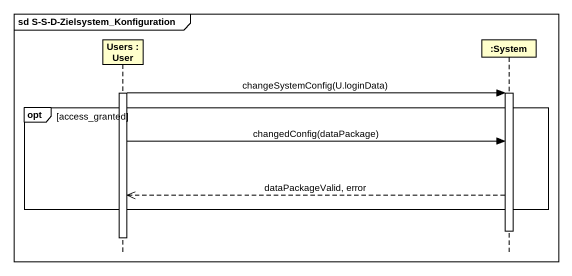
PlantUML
@startuml
mainframe sd S-S-D-Zielsystem_Konfiguration
hide footbox
participant "Users : User" as Users
participant ":System" as System

activate Users
Users -> System : changeSystemConfig(U.loginData)
activate System
opt access_granted
  Users -> System : changedConfig(dataPackage)
  System -->> Users : dataPackageValid, error
end
deactivate System
deactivate Users
@enduml
